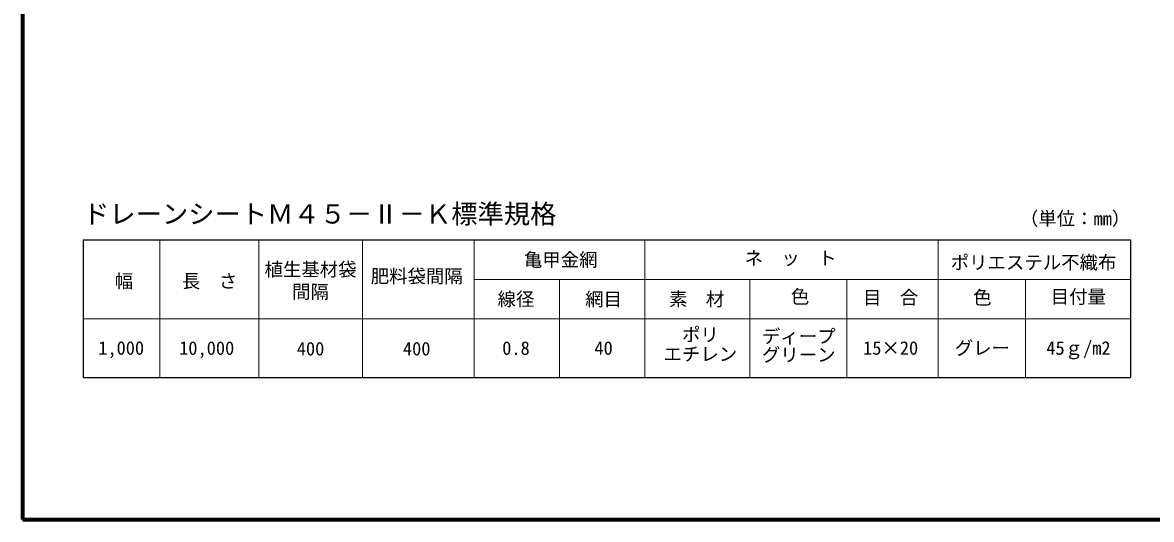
# Model space of a CAD drawing. Units: millimetres, scale not verified. Extents: x 200 to 8200, y 200 to 5838.
# Drawn here: x 200 to 4491, y 200 to 2088 of the extents above; entities that cross this region are included whole.
import ezdxf
from ezdxf.enums import TextEntityAlignment as Align

# ---------------------------------------------------------------- set-up
doc = ezdxf.new("R2010")
doc.units = ezdxf.units.MM
doc.header["$LTSCALE"] = 20
doc.layers.add('C-MTR', color=5, linetype='Continuous')
doc.layers.add('C-MTR-TXT', color=5, linetype='Continuous')
for name, color, linetype, lineweight in [('C-MTR-FRAM', 5, 'Continuous', 25), ('C-MTR-LINE', 5, 'Continuous', 13), ('C-TTL', 2, 'Continuous', 70)]:
    doc.layers.add(name, color=color, linetype=linetype, lineweight=lineweight)
doc.styles.add('ＭＳ ゴシック', font='')
doc.styles.get('ＭＳ ゴシック').set_extended_font_data('MS Gothic')

msp = doc.modelspace()

# ---------------------------------------------------------------- linework, layer by layer
at = {"layer": 'C-MTR-FRAM'}
for p, q in [((430.39, 1262.4), (430.39, 739.4)), ((430.39, 1262.4), (4411.2, 1262.4)), ((4411.2, 1262.4), (4411.2, 739.4)), ((430.39, 739.4), (4411.2, 739.4))]:
    msp.add_line(p, q, dxfattribs=at)
at = {"layer": 'C-MTR-LINE'}
for p, q in [((722.09, 1262.4), (722.09, 739.4)), ((1098.01, 1262.4), (1098.01, 739.4)), ((1492.44, 1262.4), (1492.44, 739.4)), ((1916.47, 1262.4), (1916.47, 739.4)), ((2564.94, 1262.4), (2564.94, 739.4)), ((3680.88, 1262.4), (3680.88, 739.4)), ((1916.47, 1112.4), (4411.2, 1112.4)), ((2240.7, 1112.4), (2240.7, 739.4)), ((2964.69, 1112.4), (2964.69, 739.4)), ((3333.04, 1112.4), (3333.04, 739.4)), ((4011.97, 1112.4), (4011.97, 739.4)), ((430.39, 962.4), (4411.2, 962.4))]:
    msp.add_line(p, q, dxfattribs=at)
at = {"layer": 'C-TTL'}
msp.add_lwpolyline([(200, 200), (8200, 200), (8200, 5740), (200, 5740)], close=True, dxfattribs=at)

# ---------------------------------------------------------------- texts
at = {"layer": 'C-MTR', "style": 'ＭＳ ゴシック'}
msp.add_text('ドレーンシートＭ４５－Ⅱ－Ｋ標準規格', height=73.31, dxfattribs=at).set_placement((429.57, 1302.4), align=Align.BOTTOM_LEFT)
at = {"layer": 'C-MTR-TXT', "style": 'ＭＳ ゴシック'}
msp.add_text('（単位：mm）', height=51.32, dxfattribs=at).set_placement((3991.2, 1302.4), align=Align.BOTTOM_LEFT)
msp.add_text('亀甲金網', height=51.32, dxfattribs=at).set_placement((2105.83, 1186.97), align=Align.MIDDLE_LEFT)
for s, p in [('ネ\u3000ッ\u3000ト', (3119.55, 1152.4)), ('肥料袋間隔', (1698.27, 1083.4)), ('間隔', (1294.66, 1024.2)), ('色', (3155.59, 1005.54)), ('目\u3000合', (3499.91, 1002.4)), ('色', (3848.54, 1002.4)), ('目付量', (4213.35, 1005.54)), ('ポリ', (2776.64, 861.4)), ('エチレン', (2776.64, 787.4))]:
    msp.add_text(s, height=51.32, dxfattribs=at).set_placement(p, align=Align.BOTTOM_CENTER)
for s, p in [('ポリエステル不織布', (4043.17, 1176.47)), ('植生基材袋', (1294.66, 1150.2)), ('幅', (585.56, 1105.81)), ('長\u3000さ', (910.67, 1105.81)), ('線径', (2075.62, 1037.19)), ('網目', (2408.61, 1037.19)), ('素\u3000材', (2762.44, 1037.19)), ('1,000', (574.76, 851.59)), ('10,000', (899.88, 851.23)), ('400', (1294.66, 848.91)), ('400', (1698.27, 848.91)), ('0.8', (2075.62, 851.23)), ('40', (2408.61, 851.23)), ('15×20', (3499.91, 851.59)), ('グレー', (3848.54, 851.59)), ('45ｇ/m2', (4213.83, 851.59))]:
    msp.add_text(s, height=51.32, dxfattribs=at).set_placement(p, align=Align.MIDDLE_CENTER)
for s, p in [('ディープ', (3010.4, 921.59)), ('グリーン', (3010.4, 851.59))]:
    msp.add_text(s, height=51.32, dxfattribs=at).set_placement(p, align=Align.TOP_LEFT)

doc.saveas('drawing.dxf')
